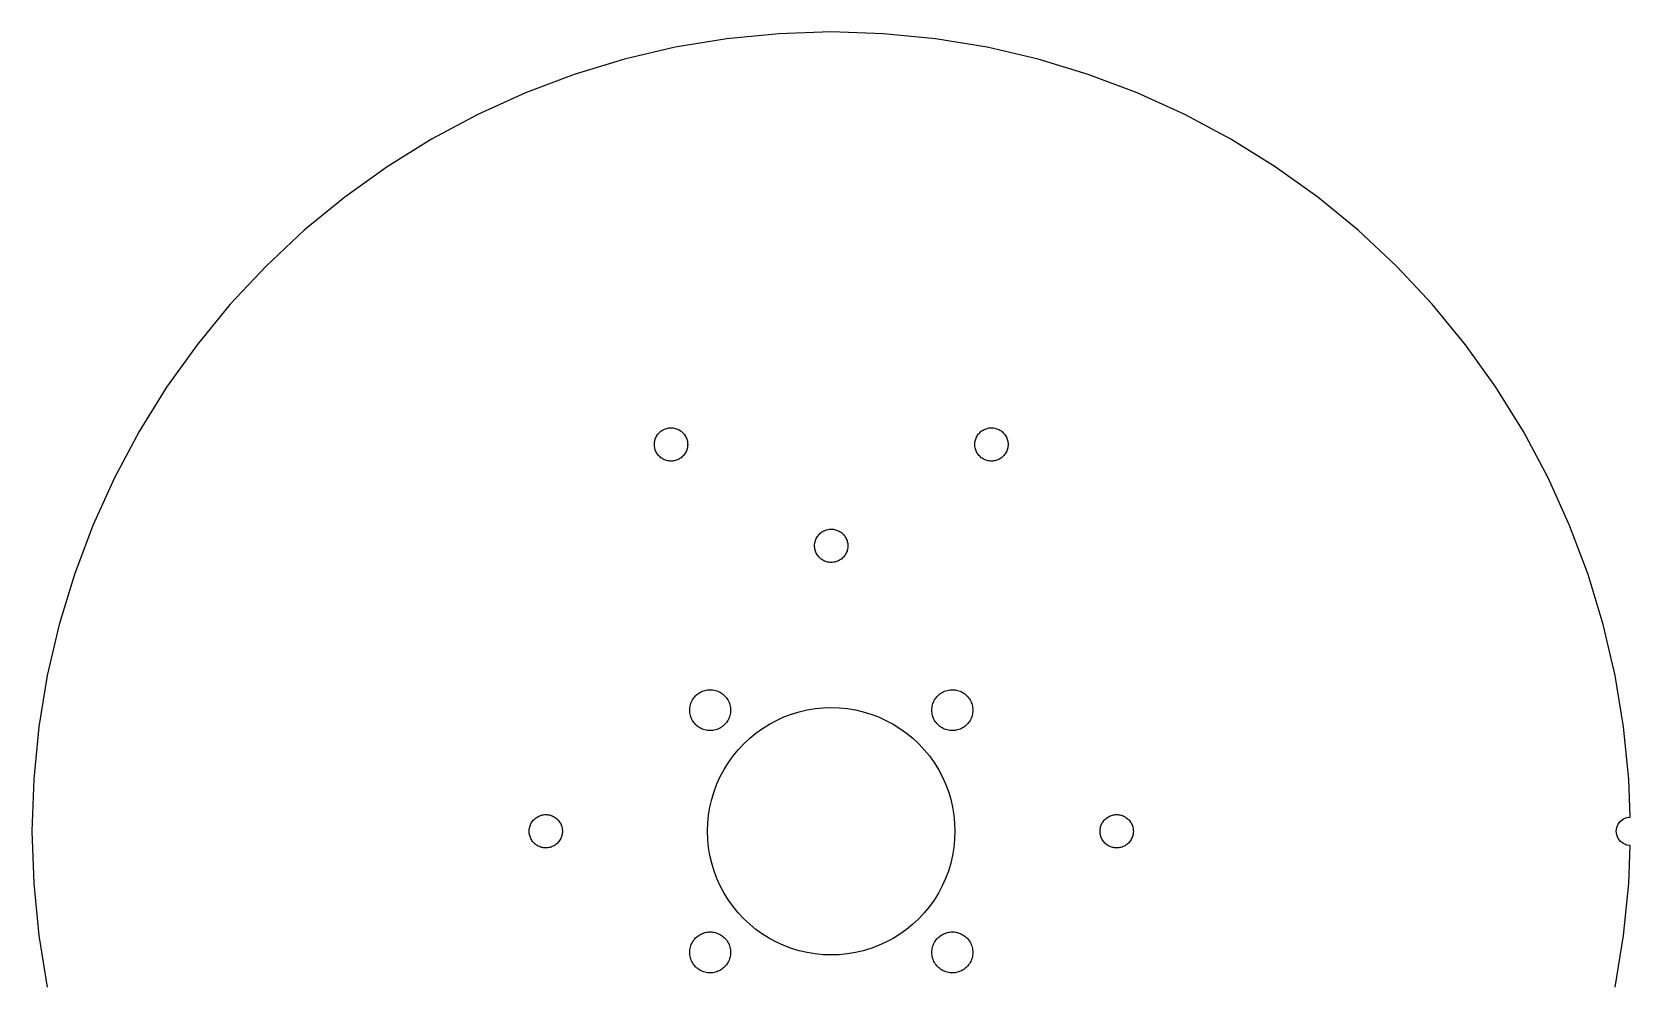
# Model space of a CAD drawing. Header units: metres. Extents: x -84 to 84, y -84 to 84.
# Drawn here: x -84 to 84, y -15.6 to 84 of the extents above; entities that cross this region are included whole.
import ezdxf

# ---------------------------------------------------------------- set-up
doc = ezdxf.new("R2010")
doc.units = ezdxf.units.M

msp = doc.modelspace()

# ---------------------------------------------------------------- linework, layer by layer
for p, q in [((0, 84), (-5.49385, 83.8201)), ((5.49385, 83.8201), (0, 84)), ((-16.3876, 82.386), (-21.7408, 81.1378)), ((-10.9642, 83.2814), (-16.3876, 82.386)), ((-5.49385, 83.8201), (-10.9642, 83.2814)), ((10.9642, 83.2814), (5.49385, 83.8201)), ((16.3876, 82.386), (10.9642, 83.2814)), ((21.7408, 81.1378), (16.3876, 82.386)), ((-21.7408, 81.1378), (-27.0009, 79.5421)), ((27.0009, 79.5421), (21.7408, 81.1378)), ((-27.0009, 79.5421), (-32.1454, 77.6059)), ((32.1454, 77.6059), (27.0009, 79.5421)), ((-32.1454, 77.6059), (-37.1522, 75.3373)), ((37.1522, 75.3373), (32.1454, 77.6059)), ((-37.1522, 75.3373), (-42, 72.7461)), ((42, 72.7461), (37.1522, 75.3373)), ((-42, 72.7461), (-46.6679, 69.8434)), ((46.6679, 69.8434), (42, 72.7461)), ((-46.6679, 69.8434), (-51.136, 66.6417)), ((51.136, 66.6417), (46.6679, 69.8434)), ((-51.136, 66.6417), (-55.385, 63.1545)), ((55.385, 63.1545), (51.136, 66.6417)), ((-55.385, 63.1545), (-59.397, 59.397)), ((59.397, 59.397), (55.385, 63.1545)), ((-59.397, 59.397), (-63.1545, 55.385)), ((63.1545, 55.385), (59.397, 59.397)), ((-63.1545, 55.385), (-66.6417, 51.136)), ((66.6417, 51.136), (63.1545, 55.385)), ((-66.6417, 51.136), (-69.8434, 46.6679)), ((69.8434, 46.6679), (66.6417, 51.136)), ((-69.8434, 46.6679), (-72.7461, 42)), ((72.7461, 42), (69.8434, 46.6679)), ((-72.7461, 42), (-75.3373, 37.1522)), ((-17.9919, 41.9664), (-17.9034, 42.0391)), ((-17.9034, 42.0391), (-17.8103, 42.1058)), ((-17.8103, 42.1058), (-17.7131, 42.1662)), ((-17.7131, 42.1662), (-17.6121, 42.2202)), ((-17.6121, 42.2202), (-17.5078, 42.2675)), ((-17.5078, 42.2675), (-17.4006, 42.3078)), ((-17.4006, 42.3078), (-17.291, 42.3411)), ((-17.291, 42.3411), (-17.1795, 42.3671)), ((-17.1795, 42.3671), (-17.0665, 42.3857)), ((-17.0665, 42.3857), (-16.9525, 42.3969)), ((-16.9525, 42.3969), (-16.8381, 42.4007)), ((-16.8381, 42.4007), (-16.7236, 42.3969)), ((-16.7236, 42.3969), (-16.6096, 42.3857)), ((-16.6096, 42.3857), (-16.4967, 42.3671)), ((-16.4967, 42.3671), (-16.3851, 42.3411)), ((-16.3851, 42.3411), (-16.2755, 42.3078)), ((-16.2755, 42.3078), (-16.1684, 42.2675)), ((-16.1684, 42.2675), (-16.0641, 42.2202)), ((-16.0641, 42.2202), (-15.9631, 42.1662)), ((-15.9631, 42.1662), (-15.8658, 42.1058)), ((-15.8658, 42.1058), (-15.7727, 42.0391)), ((-15.7727, 42.0391), (-15.6842, 41.9664)), ((15.6842, 41.9664), (15.7727, 42.0391)), ((15.7727, 42.0391), (15.8658, 42.1058)), ((15.8658, 42.1058), (15.9631, 42.1662)), ((15.9631, 42.1662), (16.0641, 42.2202)), ((16.0641, 42.2202), (16.1684, 42.2675)), ((16.1684, 42.2675), (16.2755, 42.3078)), ((16.2755, 42.3078), (16.3851, 42.3411)), ((16.3851, 42.3411), (16.4967, 42.3671)), ((16.4967, 42.3671), (16.6096, 42.3857)), ((16.6096, 42.3857), (16.7236, 42.3969)), ((16.7236, 42.3969), (16.8381, 42.4007)), ((16.8381, 42.4007), (16.9525, 42.3969)), ((16.9525, 42.3969), (17.0665, 42.3857)), ((17.0665, 42.3857), (17.1795, 42.3671)), ((17.1795, 42.3671), (17.291, 42.3411)), ((17.291, 42.3411), (17.4006, 42.3078)), ((17.4006, 42.3078), (17.5078, 42.2675)), ((17.5078, 42.2675), (17.6121, 42.2202)), ((17.6121, 42.2202), (17.7131, 42.1662)), ((17.7131, 42.1662), (17.8103, 42.1058)), ((17.8103, 42.1058), (17.9034, 42.0391)), ((17.9034, 42.0391), (17.9919, 41.9664)), ((75.3373, 37.1522), (72.7461, 42)), ((-18.5881, 40.6507), (-18.5843, 40.7652)), ((-18.5843, 40.5362), (-18.5881, 40.6507)), ((-18.5843, 40.7652), (-18.5731, 40.8791)), ((-18.5731, 40.4223), (-18.5843, 40.5362)), ((-18.5731, 40.8791), (-18.5544, 40.9921)), ((-18.5544, 40.3093), (-18.5731, 40.4223)), ((-18.5544, 40.9921), (-18.5284, 41.1036)), ((-18.5284, 40.1978), (-18.5544, 40.3093)), ((-18.5284, 41.1036), (-18.4952, 41.2132)), ((-18.4952, 41.2132), (-18.4548, 41.3204)), ((-18.4548, 41.3204), (-18.4076, 41.4247)), ((-18.4076, 41.4247), (-18.3536, 41.5257)), ((-18.3536, 41.5257), (-18.2931, 41.6229)), ((-18.2931, 41.6229), (-18.2264, 41.716)), ((-18.2264, 41.716), (-18.1538, 41.8046)), ((-18.1538, 41.8046), (-18.0755, 41.8881)), ((-18.0755, 41.8881), (-17.9919, 41.9664)), ((-15.6842, 41.9664), (-15.6006, 41.8881)), ((-15.6006, 41.8881), (-15.5223, 41.8046)), ((-15.5223, 41.8046), (-15.4497, 41.716)), ((-15.4497, 41.716), (-15.383, 41.6229)), ((-15.383, 41.6229), (-15.3225, 41.5257)), ((-15.3225, 41.5257), (-15.2685, 41.4247)), ((-15.2685, 41.4247), (-15.2213, 41.3204)), ((-15.2213, 41.3204), (-15.1809, 41.2132)), ((-15.1809, 41.2132), (-15.1477, 41.1036)), ((-15.1477, 41.1036), (-15.1217, 40.9921)), ((-15.1217, 40.3093), (-15.1477, 40.1978)), ((-15.1217, 40.9921), (-15.103, 40.8791)), ((-15.103, 40.4223), (-15.1217, 40.3093)), ((-15.103, 40.8791), (-15.0918, 40.7652)), ((-15.0918, 40.5362), (-15.103, 40.4223)), ((-15.0918, 40.7652), (-15.0881, 40.6507)), ((-15.0881, 40.6507), (-15.0918, 40.5362)), ((15.0881, 40.6507), (15.0918, 40.7652)), ((15.0918, 40.5362), (15.0881, 40.6507)), ((15.0918, 40.7652), (15.103, 40.8791)), ((15.103, 40.4223), (15.0918, 40.5362)), ((15.103, 40.8791), (15.1217, 40.9921)), ((15.1217, 40.3093), (15.103, 40.4223)), ((15.1217, 40.9921), (15.1477, 41.1036)), ((15.1477, 40.1978), (15.1217, 40.3093)), ((15.1477, 41.1036), (15.1809, 41.2132)), ((15.1809, 41.2132), (15.2213, 41.3204)), ((15.2213, 41.3204), (15.2685, 41.4247)), ((15.2685, 41.4247), (15.3225, 41.5257)), ((15.3225, 41.5257), (15.383, 41.6229)), ((15.383, 41.6229), (15.4497, 41.716)), ((15.4497, 41.716), (15.5223, 41.8046)), ((15.5223, 41.8046), (15.6006, 41.8881)), ((15.6006, 41.8881), (15.6842, 41.9664)), ((17.9919, 41.9664), (18.0755, 41.8881)), ((18.0755, 41.8881), (18.1538, 41.8046)), ((18.1538, 41.8046), (18.2264, 41.716)), ((18.2264, 41.716), (18.2931, 41.6229)), ((18.2931, 41.6229), (18.3536, 41.5257)), ((18.3536, 41.5257), (18.4076, 41.4247)), ((18.4076, 41.4247), (18.4548, 41.3204)), ((18.4548, 41.3204), (18.4952, 41.2132)), ((18.4952, 41.2132), (18.5284, 41.1036)), ((18.5284, 41.1036), (18.5544, 40.9921)), ((18.5544, 40.3093), (18.5284, 40.1978)), ((18.5544, 40.9921), (18.5731, 40.8791)), ((18.5731, 40.4223), (18.5544, 40.3093)), ((18.5731, 40.8791), (18.5843, 40.7652)), ((18.5843, 40.5362), (18.5731, 40.4223)), ((18.5843, 40.7652), (18.5881, 40.6507)), ((18.5881, 40.6507), (18.5843, 40.5362)), ((-18.4952, 40.0882), (-18.5284, 40.1978)), ((-18.4548, 39.981), (-18.4952, 40.0882)), ((-18.4076, 39.8767), (-18.4548, 39.981)), ((-18.3536, 39.7757), (-18.4076, 39.8767)), ((-18.2931, 39.6784), (-18.3536, 39.7757)), ((-18.2264, 39.5854), (-18.2931, 39.6784)), ((-18.1538, 39.4968), (-18.2264, 39.5854)), ((-18.0755, 39.4133), (-18.1538, 39.4968)), ((-17.9919, 39.335), (-18.0755, 39.4133)), ((-17.9034, 39.2623), (-17.9919, 39.335)), ((-17.8103, 39.1956), (-17.9034, 39.2623)), ((-17.7131, 39.1351), (-17.8103, 39.1956)), ((-17.6121, 39.0812), (-17.7131, 39.1351)), ((-17.5078, 39.0339), (-17.6121, 39.0812)), ((-17.4006, 38.9936), (-17.5078, 39.0339)), ((-17.291, 38.9603), (-17.4006, 38.9936)), ((-17.1795, 38.9343), (-17.291, 38.9603)), ((-17.0665, 38.9157), (-17.1795, 38.9343)), ((-16.9525, 38.9044), (-17.0665, 38.9157)), ((-16.8381, 38.9007), (-16.9525, 38.9044)), ((-16.7236, 38.9044), (-16.8381, 38.9007)), ((-16.6096, 38.9157), (-16.7236, 38.9044)), ((-16.4967, 38.9343), (-16.6096, 38.9157)), ((-16.3851, 38.9603), (-16.4967, 38.9343)), ((-16.2755, 38.9936), (-16.3851, 38.9603)), ((-16.1684, 39.0339), (-16.2755, 38.9936)), ((-16.0641, 39.0812), (-16.1684, 39.0339)), ((-15.9631, 39.1351), (-16.0641, 39.0812)), ((-15.8658, 39.1956), (-15.9631, 39.1351)), ((-15.7727, 39.2623), (-15.8658, 39.1956)), ((-15.6842, 39.335), (-15.7727, 39.2623)), ((-15.6006, 39.4133), (-15.6842, 39.335)), ((-15.5223, 39.4968), (-15.6006, 39.4133)), ((-15.4497, 39.5854), (-15.5223, 39.4968)), ((-15.383, 39.6784), (-15.4497, 39.5854)), ((-15.3225, 39.7757), (-15.383, 39.6784)), ((-15.2685, 39.8767), (-15.3225, 39.7757)), ((-15.2213, 39.981), (-15.2685, 39.8767)), ((-15.1809, 40.0882), (-15.2213, 39.981)), ((-15.1477, 40.1978), (-15.1809, 40.0882)), ((15.1809, 40.0882), (15.1477, 40.1978)), ((15.2213, 39.981), (15.1809, 40.0882)), ((15.2685, 39.8767), (15.2213, 39.981)), ((15.3225, 39.7757), (15.2685, 39.8767)), ((15.383, 39.6784), (15.3225, 39.7757)), ((15.4497, 39.5854), (15.383, 39.6784)), ((15.5223, 39.4968), (15.4497, 39.5854)), ((15.6006, 39.4133), (15.5223, 39.4968)), ((15.6842, 39.335), (15.6006, 39.4133)), ((15.7727, 39.2623), (15.6842, 39.335)), ((15.8658, 39.1956), (15.7727, 39.2623)), ((15.9631, 39.1351), (15.8658, 39.1956)), ((16.0641, 39.0812), (15.9631, 39.1351)), ((16.1684, 39.0339), (16.0641, 39.0812)), ((16.2755, 38.9936), (16.1684, 39.0339)), ((16.3851, 38.9603), (16.2755, 38.9936)), ((16.4967, 38.9343), (16.3851, 38.9603)), ((16.6096, 38.9157), (16.4967, 38.9343)), ((16.7236, 38.9044), (16.6096, 38.9157)), ((16.8381, 38.9007), (16.7236, 38.9044)), ((16.9525, 38.9044), (16.8381, 38.9007)), ((17.0665, 38.9157), (16.9525, 38.9044)), ((17.1795, 38.9343), (17.0665, 38.9157)), ((17.291, 38.9603), (17.1795, 38.9343)), ((17.4006, 38.9936), (17.291, 38.9603)), ((17.5078, 39.0339), (17.4006, 38.9936)), ((17.6121, 39.0812), (17.5078, 39.0339)), ((17.7131, 39.1351), (17.6121, 39.0812)), ((17.8103, 39.1956), (17.7131, 39.1351)), ((17.9034, 39.2623), (17.8103, 39.1956)), ((17.9919, 39.335), (17.9034, 39.2623)), ((18.0755, 39.4133), (17.9919, 39.335)), ((18.1538, 39.4968), (18.0755, 39.4133)), ((18.2264, 39.5854), (18.1538, 39.4968)), ((18.2931, 39.6784), (18.2264, 39.5854)), ((18.3536, 39.7757), (18.2931, 39.6784)), ((18.4076, 39.8767), (18.3536, 39.7757)), ((18.4548, 39.981), (18.4076, 39.8767)), ((18.4952, 40.0882), (18.4548, 39.981)), ((18.5284, 40.1978), (18.4952, 40.0882)), ((-75.3373, 37.1522), (-77.6059, 32.1454)), ((77.6059, 32.1454), (75.3373, 37.1522)), ((-77.6059, 32.1454), (-79.5421, 27.0009)), ((79.5421, 27.0009), (77.6059, 32.1454)), ((-1.73502, 30.2284), (-1.71637, 30.3414)), ((-1.71637, 30.3414), (-1.69037, 30.4529)), ((-1.69037, 30.4529), (-1.65712, 30.5625)), ((-1.65712, 30.5625), (-1.61678, 30.6697)), ((-1.61678, 30.6697), (-1.56952, 30.774)), ((-1.56952, 30.774), (-1.51553, 30.875)), ((-1.51553, 30.875), (-1.45506, 30.9722)), ((-1.45506, 30.9722), (-1.38837, 31.0653)), ((-1.38837, 31.0653), (-1.31572, 31.1539)), ((-1.31572, 31.1539), (-1.23743, 31.2374)), ((-1.23743, 31.2374), (-1.15385, 31.3157)), ((-1.15385, 31.3157), (-1.06532, 31.3884)), ((-1.06532, 31.3884), (-0.972244, 31.4551)), ((-0.972244, 31.4551), (-0.875, 31.5155)), ((-0.875, 31.5155), (-0.774002, 31.5695)), ((-0.774002, 31.5695), (-0.669693, 31.6168)), ((-0.669693, 31.6168), (-0.562515, 31.6571)), ((-0.562515, 31.6571), (-0.452927, 31.6904)), ((-0.452927, 31.6904), (-0.3414, 31.7164)), ((-0.3414, 31.7164), (-0.228409, 31.735)), ((-0.228409, 31.735), (-0.114441, 31.7462)), ((-0.114441, 31.7462), (0, 31.75)), ((0, 31.75), (0.114441, 31.7462)), ((0.114441, 31.7462), (0.228409, 31.735)), ((0.228409, 31.735), (0.3414, 31.7164)), ((0.3414, 31.7164), (0.452927, 31.6904)), ((0.452927, 31.6904), (0.562515, 31.6571)), ((0.562515, 31.6571), (0.669693, 31.6168)), ((0.669693, 31.6168), (0.774002, 31.5695)), ((0.774002, 31.5695), (0.875, 31.5155)), ((0.875, 31.5155), (0.972244, 31.4551)), ((0.972244, 31.4551), (1.06532, 31.3884)), ((1.06532, 31.3884), (1.15385, 31.3157)), ((1.15385, 31.3157), (1.23743, 31.2374)), ((1.23743, 31.2374), (1.31572, 31.1539)), ((1.31572, 31.1539), (1.38837, 31.0653)), ((1.38837, 31.0653), (1.45506, 30.9722)), ((1.45506, 30.9722), (1.51553, 30.875)), ((1.51553, 30.875), (1.56952, 30.774)), ((1.56952, 30.774), (1.61678, 30.6697)), ((1.61678, 30.6697), (1.65712, 30.5625)), ((1.65712, 30.5625), (1.69037, 30.4529)), ((1.69037, 30.4529), (1.71637, 30.3414)), ((1.71637, 30.3414), (1.73502, 30.2284)), ((-1.75, 30), (-1.74625, 30.1144)), ((-1.74625, 29.8855), (-1.75, 30)), ((-1.74625, 30.1144), (-1.73502, 30.2284)), ((-1.73502, 29.7716), (-1.74625, 29.8855)), ((-1.71637, 29.6586), (-1.73502, 29.7716)), ((-1.69037, 29.5471), (-1.71637, 29.6586)), ((-1.65712, 29.4375), (-1.69037, 29.5471)), ((-1.61678, 29.3303), (-1.65712, 29.4375)), ((-1.56952, 29.226), (-1.61678, 29.3303)), ((-1.51553, 29.125), (-1.56952, 29.226)), ((-1.45506, 29.0277), (-1.51553, 29.125)), ((-1.38837, 28.9347), (-1.45506, 29.0277)), ((-1.31572, 28.8461), (-1.38837, 28.9347)), ((-1.23743, 28.7626), (-1.31572, 28.8461)), ((-1.15385, 28.6843), (-1.23743, 28.7626)), ((-1.06532, 28.6116), (-1.15385, 28.6843)), ((-0.972244, 28.5449), (-1.06532, 28.6116)), ((1.06532, 28.6116), (0.972244, 28.5449)), ((1.15385, 28.6843), (1.06532, 28.6116)), ((1.23743, 28.7626), (1.15385, 28.6843)), ((1.31572, 28.8461), (1.23743, 28.7626)), ((1.38837, 28.9347), (1.31572, 28.8461)), ((1.45506, 29.0277), (1.38837, 28.9347)), ((1.51553, 29.125), (1.45506, 29.0277)), ((1.56952, 29.226), (1.51553, 29.125)), ((1.61678, 29.3303), (1.56952, 29.226)), ((1.65712, 29.4375), (1.61678, 29.3303)), ((1.69037, 29.5471), (1.65712, 29.4375)), ((1.71637, 29.6586), (1.69037, 29.5471)), ((1.73502, 29.7716), (1.71637, 29.6586)), ((1.73502, 30.2284), (1.74625, 30.1144)), ((1.74625, 29.8855), (1.73502, 29.7716)), ((1.74625, 30.1144), (1.75, 30)), ((1.75, 30), (1.74625, 29.8855)), ((-79.5421, 27.0009), (-81.1378, 21.7408)), ((-0.875, 28.4845), (-0.972244, 28.5449)), ((-0.774002, 28.4305), (-0.875, 28.4845)), ((-0.669693, 28.3832), (-0.774002, 28.4305)), ((-0.562515, 28.3429), (-0.669693, 28.3832)), ((-0.452927, 28.3096), (-0.562515, 28.3429)), ((-0.3414, 28.2836), (-0.452927, 28.3096)), ((-0.228409, 28.265), (-0.3414, 28.2836)), ((-0.114441, 28.2537), (-0.228409, 28.265)), ((0, 28.25), (-0.114441, 28.2537)), ((0.114441, 28.2537), (0, 28.25)), ((0.228409, 28.265), (0.114441, 28.2537)), ((0.3414, 28.2836), (0.228409, 28.265)), ((0.452927, 28.3096), (0.3414, 28.2836)), ((0.562515, 28.3429), (0.452927, 28.3096)), ((0.669693, 28.3832), (0.562515, 28.3429)), ((0.774002, 28.4305), (0.669693, 28.3832)), ((0.875, 28.4845), (0.774002, 28.4305)), ((0.972244, 28.5449), (0.875, 28.4845)), ((81.1378, 21.7408), (79.5421, 27.0009)), ((-81.1378, 21.7408), (-82.386, 16.3876)), ((82.386, 16.3876), (81.1378, 21.7408)), ((-82.386, 16.3876), (-83.2814, 10.9642)), ((83.2814, 10.9642), (82.386, 16.3876)), ((-14.7638, 13.419), (-14.7142, 13.5507)), ((-14.7142, 13.5507), (-14.6562, 13.6788)), ((-14.6562, 13.6788), (-14.5899, 13.8029)), ((-14.5899, 13.8029), (-14.5156, 13.9224)), ((-14.5156, 13.9224), (-14.4336, 14.0368)), ((-14.4336, 14.0368), (-14.3444, 14.1455)), ((-14.3444, 14.1455), (-14.2482, 14.2482)), ((-14.2482, 14.2482), (-14.1455, 14.3444)), ((-14.1455, 14.3444), (-14.0368, 14.4336)), ((-14.0368, 14.4336), (-13.9224, 14.5156)), ((-13.9224, 14.5156), (-13.8029, 14.5899)), ((-13.8029, 14.5899), (-13.6788, 14.6562)), ((-13.6788, 14.6562), (-13.5507, 14.7142)), ((-13.5507, 14.7142), (-13.419, 14.7638)), ((-13.419, 14.7638), (-13.2844, 14.8047)), ((-13.2844, 14.8047), (-13.1474, 14.8366)), ((-13.1474, 14.8366), (-13.0085, 14.8595)), ((-13.0085, 14.8595), (-12.8685, 14.8733)), ((-12.8685, 14.8733), (-12.7279, 14.8779)), ((-12.7279, 14.8779), (-12.5873, 14.8733)), ((-12.5873, 14.8733), (-12.4473, 14.8595)), ((-12.4473, 14.8595), (-12.3085, 14.8366)), ((-12.3085, 14.8366), (-12.1714, 14.8047)), ((-12.1714, 14.8047), (-12.0368, 14.7638)), ((-12.0368, 14.7638), (-11.9052, 14.7142)), ((-11.9052, 14.7142), (-11.777, 14.6562)), ((-11.777, 14.6562), (-11.6529, 14.5899)), ((-11.6529, 14.5899), (-11.5334, 14.5156)), ((-11.5334, 14.5156), (-11.4191, 14.4336)), ((-11.4191, 14.4336), (-11.3103, 14.3444)), ((-11.3103, 14.3444), (-11.2076, 14.2482)), ((-11.2076, 14.2482), (-11.1115, 14.1455)), ((-11.1115, 14.1455), (-11.0222, 14.0368)), ((-11.0222, 14.0368), (-10.9403, 13.9224)), ((-10.9403, 13.9224), (-10.866, 13.8029)), ((-10.866, 13.8029), (-10.7996, 13.6788)), ((-10.7996, 13.6788), (-10.7416, 13.5507)), ((-10.7416, 13.5507), (-10.692, 13.419)), ((10.692, 13.419), (10.7416, 13.5507)), ((10.7416, 13.5507), (10.7996, 13.6788)), ((10.7996, 13.6788), (10.866, 13.8029)), ((10.866, 13.8029), (10.9403, 13.9224)), ((10.9403, 13.9224), (11.0222, 14.0368)), ((11.0222, 14.0368), (11.1115, 14.1455)), ((11.1115, 14.1455), (11.2076, 14.2482)), ((11.2076, 14.2482), (11.3103, 14.3444)), ((11.3103, 14.3444), (11.4191, 14.4336)), ((11.4191, 14.4336), (11.5334, 14.5156)), ((11.5334, 14.5156), (11.6529, 14.5899)), ((11.6529, 14.5899), (11.777, 14.6562)), ((11.777, 14.6562), (11.9052, 14.7142)), ((11.9052, 14.7142), (12.0368, 14.7638)), ((12.0368, 14.7638), (12.1714, 14.8047)), ((12.1714, 14.8047), (12.3085, 14.8366)), ((12.3085, 14.8366), (12.4473, 14.8595)), ((12.4473, 14.8595), (12.5873, 14.8733)), ((12.5873, 14.8733), (12.7279, 14.8779)), ((12.7279, 14.8779), (12.8685, 14.8733)), ((12.8685, 14.8733), (13.0085, 14.8595)), ((13.0085, 14.8595), (13.1474, 14.8366)), ((13.1474, 14.8366), (13.2844, 14.8047)), ((13.2844, 14.8047), (13.419, 14.7638)), ((13.419, 14.7638), (13.5507, 14.7142)), ((13.5507, 14.7142), (13.6788, 14.6562)), ((13.6788, 14.6562), (13.8029, 14.5899)), ((13.8029, 14.5899), (13.9224, 14.5156)), ((13.9224, 14.5156), (14.0368, 14.4336)), ((14.0368, 14.4336), (14.1455, 14.3444)), ((14.1455, 14.3444), (14.2482, 14.2482)), ((14.2482, 14.2482), (14.3444, 14.1455)), ((14.3444, 14.1455), (14.4336, 14.0368)), ((14.4336, 14.0368), (14.5156, 13.9224)), ((14.5156, 13.9224), (14.5899, 13.8029)), ((14.5899, 13.8029), (14.6562, 13.6788)), ((14.6562, 13.6788), (14.7142, 13.5507)), ((14.7142, 13.5507), (14.7638, 13.419)), ((-14.8779, 12.7279), (-14.8733, 12.8685)), ((-14.8733, 12.5873), (-14.8779, 12.7279)), ((-14.8733, 12.8685), (-14.8595, 13.0085)), ((-14.8595, 12.4473), (-14.8733, 12.5873)), ((-14.8595, 13.0085), (-14.8366, 13.1474)), ((-14.8366, 12.3085), (-14.8595, 12.4473)), ((-14.8366, 13.1474), (-14.8047, 13.2844)), ((-14.8047, 12.1714), (-14.8366, 12.3085)), ((-14.8047, 13.2844), (-14.7638, 13.419)), ((-14.7638, 12.0368), (-14.8047, 12.1714)), ((-14.7142, 11.9052), (-14.7638, 12.0368)), ((-14.6562, 11.777), (-14.7142, 11.9052)), ((-14.5899, 11.6529), (-14.6562, 11.777)), ((-10.7996, 11.777), (-10.866, 11.6529)), ((-10.7416, 11.9052), (-10.7996, 11.777)), ((-10.692, 12.0368), (-10.7416, 11.9052)), ((-10.692, 13.419), (-10.6512, 13.2844)), ((-10.6512, 12.1714), (-10.692, 12.0368)), ((-10.6512, 13.2844), (-10.6192, 13.1474)), ((-10.6192, 12.3085), (-10.6512, 12.1714)), ((-10.6192, 13.1474), (-10.5963, 13.0085)), ((-10.5963, 12.4473), (-10.6192, 12.3085)), ((-10.5963, 13.0085), (-10.5825, 12.8685)), ((-10.5825, 12.5873), (-10.5963, 12.4473)), ((-10.5825, 12.8685), (-10.5779, 12.7279)), ((-10.5779, 12.7279), (-10.5825, 12.5873)), ((-5.74974, 11.6593), (-4.97488, 12.0104)), ((-4.97488, 12.0104), (-4.17871, 12.3101)), ((-4.17871, 12.3101), (-3.36464, 12.557)), ((-3.36464, 12.557), (-2.53616, 12.7502)), ((-2.53616, 12.7502), (-1.69684, 12.8888)), ((-1.69684, 12.8888), (-0.850235, 12.9722)), ((-0.850235, 12.9722), (0, 13)), ((0, 13), (0.850235, 12.9722)), ((0.850235, 12.9722), (1.69684, 12.8888)), ((1.69684, 12.8888), (2.53616, 12.7502)), ((2.53616, 12.7502), (3.36464, 12.557)), ((3.36464, 12.557), (4.17871, 12.3101)), ((4.17871, 12.3101), (4.97488, 12.0104)), ((4.97488, 12.0104), (5.74974, 11.6593)), ((10.5779, 12.7279), (10.5825, 12.8685)), ((10.5825, 12.5873), (10.5779, 12.7279)), ((10.5825, 12.8685), (10.5963, 13.0085)), ((10.5963, 12.4473), (10.5825, 12.5873)), ((10.5963, 13.0085), (10.6192, 13.1474)), ((10.6192, 12.3085), (10.5963, 12.4473)), ((10.6192, 13.1474), (10.6512, 13.2844)), ((10.6512, 12.1714), (10.6192, 12.3085)), ((10.6512, 13.2844), (10.692, 13.419)), ((10.692, 12.0368), (10.6512, 12.1714)), ((10.7416, 11.9052), (10.692, 12.0368)), ((10.7996, 11.777), (10.7416, 11.9052)), ((10.866, 11.6529), (10.7996, 11.777)), ((14.6562, 11.777), (14.5899, 11.6529)), ((14.7142, 11.9052), (14.6562, 11.777)), ((14.7638, 12.0368), (14.7142, 11.9052)), ((14.7638, 13.419), (14.8047, 13.2844)), ((14.8047, 12.1714), (14.7638, 12.0368)), ((14.8047, 13.2844), (14.8366, 13.1474)), ((14.8366, 12.3085), (14.8047, 12.1714)), ((14.8366, 13.1474), (14.8595, 13.0085)), ((14.8595, 12.4473), (14.8366, 12.3085)), ((14.8595, 13.0085), (14.8733, 12.8685)), ((14.8733, 12.5873), (14.8595, 12.4473)), ((14.8733, 12.8685), (14.8779, 12.7279)), ((14.8779, 12.7279), (14.8733, 12.5873)), ((-83.2814, 10.9642), (-83.8201, 5.49385)), ((-14.5156, 11.5334), (-14.5899, 11.6529)), ((-14.4336, 11.4191), (-14.5156, 11.5334)), ((-14.3444, 11.3103), (-14.4336, 11.4191)), ((-14.2482, 11.2076), (-14.3444, 11.3103)), ((-14.1455, 11.1115), (-14.2482, 11.2076)), ((-14.0368, 11.0222), (-14.1455, 11.1115)), ((-13.9224, 10.9403), (-14.0368, 11.0222)), ((-13.8029, 10.866), (-13.9224, 10.9403)), ((-13.6788, 10.7996), (-13.8029, 10.866)), ((-13.5507, 10.7416), (-13.6788, 10.7996)), ((-13.419, 10.692), (-13.5507, 10.7416)), ((-13.2844, 10.6512), (-13.419, 10.692)), ((-13.1474, 10.6192), (-13.2844, 10.6512)), ((-13.0085, 10.5963), (-13.1474, 10.6192)), ((-12.8685, 10.5825), (-13.0085, 10.5963)), ((-12.7279, 10.5779), (-12.8685, 10.5825)), ((-12.5873, 10.5825), (-12.7279, 10.5779)), ((-12.4473, 10.5963), (-12.5873, 10.5825)), ((-12.3085, 10.6192), (-12.4473, 10.5963)), ((-12.1714, 10.6512), (-12.3085, 10.6192)), ((-12.0368, 10.692), (-12.1714, 10.6512)), ((-11.9052, 10.7416), (-12.0368, 10.692)), ((-11.777, 10.7996), (-11.9052, 10.7416)), ((-11.6529, 10.866), (-11.777, 10.7996)), ((-11.5334, 10.9403), (-11.6529, 10.866)), ((-11.4191, 11.0222), (-11.5334, 10.9403)), ((-11.3103, 11.1115), (-11.4191, 11.0222)), ((-11.2076, 11.2076), (-11.3103, 11.1115)), ((-11.1115, 11.3103), (-11.2076, 11.2076)), ((-11.0222, 11.4191), (-11.1115, 11.3103)), ((-10.9403, 11.5334), (-11.0222, 11.4191)), ((-10.866, 11.6529), (-10.9403, 11.5334)), ((-8.57149, 9.77391), (-7.91389, 10.3136)), ((-7.91389, 10.3136), (-7.22241, 10.8091)), ((-7.22241, 10.8091), (-6.5, 11.2583)), ((-6.5, 11.2583), (-5.74974, 11.6593)), ((5.74974, 11.6593), (6.5, 11.2583)), ((6.5, 11.2583), (7.22241, 10.8091)), ((7.22241, 10.8091), (7.91389, 10.3136)), ((7.91389, 10.3136), (8.57149, 9.77391)), ((10.9403, 11.5334), (10.866, 11.6529)), ((11.0222, 11.4191), (10.9403, 11.5334)), ((11.1115, 11.3103), (11.0222, 11.4191)), ((11.2076, 11.2076), (11.1115, 11.3103)), ((11.3103, 11.1115), (11.2076, 11.2076)), ((11.4191, 11.0222), (11.3103, 11.1115)), ((11.5334, 10.9403), (11.4191, 11.0222)), ((11.6529, 10.866), (11.5334, 10.9403)), ((11.777, 10.7996), (11.6529, 10.866)), ((11.9052, 10.7416), (11.777, 10.7996)), ((12.0368, 10.692), (11.9052, 10.7416)), ((12.1714, 10.6512), (12.0368, 10.692)), ((12.3085, 10.6192), (12.1714, 10.6512)), ((12.4473, 10.5963), (12.3085, 10.6192)), ((12.5873, 10.5825), (12.4473, 10.5963)), ((12.7279, 10.5779), (12.5873, 10.5825)), ((12.8685, 10.5825), (12.7279, 10.5779)), ((13.0085, 10.5963), (12.8685, 10.5825)), ((13.1474, 10.6192), (13.0085, 10.5963)), ((13.2844, 10.6512), (13.1474, 10.6192)), ((13.419, 10.692), (13.2844, 10.6512)), ((13.5507, 10.7416), (13.419, 10.692)), ((13.6788, 10.7996), (13.5507, 10.7416)), ((13.8029, 10.866), (13.6788, 10.7996)), ((13.9224, 10.9403), (13.8029, 10.866)), ((14.0368, 11.0222), (13.9224, 10.9403)), ((14.1455, 11.1115), (14.0368, 11.0222)), ((14.2482, 11.2076), (14.1455, 11.1115)), ((14.3444, 11.3103), (14.2482, 11.2076)), ((14.4336, 11.4191), (14.3444, 11.3103)), ((14.5156, 11.5334), (14.4336, 11.4191)), ((14.5899, 11.6529), (14.5156, 11.5334)), ((83.8201, 5.49385), (83.2814, 10.9642)), ((-10.3136, 7.91389), (-9.77391, 8.57149)), ((-9.77391, 8.57149), (-9.19238, 9.19238)), ((-9.19238, 9.19238), (-8.57149, 9.77391)), ((8.57149, 9.77391), (9.19238, 9.19238)), ((9.19238, 9.19238), (9.77391, 8.57149)), ((9.77391, 8.57149), (10.3136, 7.91389)), ((-11.2583, 6.5), (-10.8091, 7.22241)), ((-10.8091, 7.22241), (-10.3136, 7.91389)), ((10.3136, 7.91389), (10.8091, 7.22241)), ((10.8091, 7.22241), (11.2583, 6.5)), ((-83.8201, 5.49385), (-84, 0)), ((-12.0104, 4.97488), (-11.6593, 5.74974)), ((-11.6593, 5.74974), (-11.2583, 6.5)), ((11.2583, 6.5), (11.6593, 5.74974)), ((11.6593, 5.74974), (12.0104, 4.97488)), ((83.9511, 1.49356), (83.8201, 5.49385)), ((-12.7502, 2.53616), (-12.557, 3.36464)), ((-12.557, 3.36464), (-12.3101, 4.17871)), ((-12.3101, 4.17871), (-12.0104, 4.97488)), ((12.0104, 4.97488), (12.3101, 4.17871)), ((12.3101, 4.17871), (12.557, 3.36464)), ((12.557, 3.36464), (12.7502, 2.53616)), ((-30.5625, 1.65712), (-30.4529, 1.69037)), ((-30.4529, 1.69037), (-30.3414, 1.71637)), ((-30.3414, 1.71637), (-30.2284, 1.73502)), ((-30.2284, 1.73502), (-30.1144, 1.74625)), ((-30.1144, 1.74625), (-30, 1.75)), ((-30, 1.75), (-29.8855, 1.74625)), ((-29.8855, 1.74625), (-29.7716, 1.73502)), ((-29.7716, 1.73502), (-29.6586, 1.71637)), ((-29.6586, 1.71637), (-29.5471, 1.69037)), ((-29.5471, 1.69037), (-29.4375, 1.65712)), ((-12.9722, 0.850235), (-12.8888, 1.69684)), ((-12.8888, 1.69684), (-12.7502, 2.53616)), ((12.7502, 2.53616), (12.8888, 1.69684)), ((12.8888, 1.69684), (12.9722, 0.850235)), ((29.4375, 1.65712), (29.5471, 1.69037)), ((29.5471, 1.69037), (29.6586, 1.71637)), ((29.6586, 1.71637), (29.7716, 1.73502)), ((29.7716, 1.73502), (29.8855, 1.74625)), ((29.8855, 1.74625), (30, 1.75)), ((30, 1.75), (30.1144, 1.74625)), ((30.1144, 1.74625), (30.2284, 1.73502)), ((30.2284, 1.73502), (30.3414, 1.71637)), ((30.3414, 1.71637), (30.4529, 1.69037)), ((30.4529, 1.69037), (30.5625, 1.65712)), ((-84, 0), (-83.8201, -5.49385)), ((-31.75, 0), (-31.7462, 0.114441)), ((-31.7462, -0.114441), (-31.75, 0)), ((-31.7462, 0.114441), (-31.735, 0.228409)), ((-31.735, 0.228409), (-31.7164, 0.3414)), ((-31.7164, 0.3414), (-31.6904, 0.452927)), ((-31.6904, 0.452927), (-31.6571, 0.562515)), ((-31.6571, 0.562515), (-31.6168, 0.669693)), ((-31.6168, 0.669693), (-31.5695, 0.774002)), ((-31.5695, 0.774002), (-31.5155, 0.875)), ((-31.5155, 0.875), (-31.4551, 0.972244)), ((-31.4551, 0.972244), (-31.3884, 1.06532)), ((-31.3884, 1.06532), (-31.3157, 1.15385)), ((-31.3157, 1.15385), (-31.2374, 1.23743)), ((-31.2374, 1.23743), (-31.1539, 1.31572)), ((-31.1539, 1.31572), (-31.0653, 1.38837)), ((-31.0653, 1.38837), (-30.9722, 1.45506)), ((-30.9722, 1.45506), (-30.875, 1.51553)), ((-30.875, 1.51553), (-30.774, 1.56952)), ((-30.774, 1.56952), (-30.6697, 1.61678)), ((-30.6697, 1.61678), (-30.5625, 1.65712)), ((-29.4375, 1.65712), (-29.3303, 1.61678)), ((-29.3303, 1.61678), (-29.226, 1.56952)), ((-29.226, 1.56952), (-29.125, 1.51553)), ((-29.125, 1.51553), (-29.0277, 1.45506)), ((-29.0277, 1.45506), (-28.9347, 1.38837)), ((-28.9347, 1.38837), (-28.8461, 1.31572)), ((-28.8461, 1.31572), (-28.7626, 1.23743)), ((-28.7626, 1.23743), (-28.6843, 1.15385)), ((-28.6843, 1.15385), (-28.6116, 1.06532)), ((-28.6116, 1.06532), (-28.5449, 0.972244)), ((-28.5449, 0.972244), (-28.4845, 0.875)), ((-28.4845, 0.875), (-28.4305, 0.774002)), ((-28.4305, 0.774002), (-28.3832, 0.669693)), ((-28.3832, 0.669693), (-28.3429, 0.562515)), ((-28.3429, 0.562515), (-28.3096, 0.452927)), ((-28.3096, 0.452927), (-28.2836, 0.3414)), ((-28.2836, 0.3414), (-28.265, 0.228409)), ((-28.265, 0.228409), (-28.2537, 0.114441)), ((-28.2537, 0.114441), (-28.25, 0)), ((-28.25, 0), (-28.2537, -0.114441)), ((-13, 0), (-12.9722, 0.850235)), ((-12.9722, -0.850235), (-13, 0)), ((12.9722, 0.850235), (13, 0)), ((13, 0), (12.9722, -0.850235)), ((28.25, 0), (28.2537, 0.114441)), ((28.2537, -0.114441), (28.25, 0)), ((28.2537, 0.114441), (28.265, 0.228409)), ((28.265, 0.228409), (28.2836, 0.3414)), ((28.2836, 0.3414), (28.3096, 0.452927)), ((28.3096, 0.452927), (28.3429, 0.562515)), ((28.3429, 0.562515), (28.3832, 0.669693)), ((28.3832, 0.669693), (28.4305, 0.774002)), ((28.4305, 0.774002), (28.4845, 0.875)), ((28.4845, 0.875), (28.5449, 0.972244)), ((28.5449, 0.972244), (28.6116, 1.06532)), ((28.6116, 1.06532), (28.6843, 1.15385)), ((28.6843, 1.15385), (28.7626, 1.23743)), ((28.7626, 1.23743), (28.8461, 1.31572)), ((28.8461, 1.31572), (28.9347, 1.38837)), ((28.9347, 1.38837), (29.0277, 1.45506)), ((29.0277, 1.45506), (29.125, 1.51553)), ((29.125, 1.51553), (29.226, 1.56952)), ((29.226, 1.56952), (29.3303, 1.61678)), ((29.3303, 1.61678), (29.4375, 1.65712)), ((30.5625, 1.65712), (30.6697, 1.61678)), ((30.6697, 1.61678), (30.774, 1.56952)), ((30.774, 1.56952), (30.875, 1.51553)), ((30.875, 1.51553), (30.9722, 1.45506)), ((30.9722, 1.45506), (31.0653, 1.38837)), ((31.0653, 1.38837), (31.1539, 1.31572)), ((31.1539, 1.31572), (31.2374, 1.23743)), ((31.2374, 1.23743), (31.3157, 1.15385)), ((31.3157, 1.15385), (31.3884, 1.06532)), ((31.3884, 1.06532), (31.4551, 0.972244)), ((31.4551, 0.972244), (31.5155, 0.875)), ((31.5155, 0.875), (31.5695, 0.774002)), ((31.5695, 0.774002), (31.6168, 0.669693)), ((31.6168, 0.669693), (31.6571, 0.562515)), ((31.6571, 0.562515), (31.6904, 0.452927)), ((31.6904, 0.452927), (31.7164, 0.3414)), ((31.7164, 0.3414), (31.735, 0.228409)), ((31.735, 0.228409), (31.7462, 0.114441)), ((31.7462, 0.114441), (31.75, 0)), ((31.75, 0), (31.7462, -0.114441)), ((82.5, 0), (82.5511, 0.388214)), ((82.5511, -0.388214), (82.5, 0)), ((82.5511, 0.388214), (82.701, 0.75)), ((82.701, 0.75), (82.9393, 1.06065)), ((82.9393, 1.06065), (83.25, 1.29903)), ((83.25, 1.29903), (83.6118, 1.44888)), ((83.6118, 1.44888), (83.9511, 1.49356)), ((-31.735, -0.228409), (-31.7462, -0.114441)), ((-31.7164, -0.3414), (-31.735, -0.228409)), ((-31.6904, -0.452927), (-31.7164, -0.3414)), ((-31.6571, -0.562515), (-31.6904, -0.452927)), ((-31.6168, -0.669693), (-31.6571, -0.562515)), ((-31.5695, -0.774002), (-31.6168, -0.669693)), ((-31.5155, -0.875), (-31.5695, -0.774002)), ((-31.4551, -0.972244), (-31.5155, -0.875)), ((-31.3884, -1.06532), (-31.4551, -0.972244)), ((-31.3157, -1.15385), (-31.3884, -1.06532)), ((-31.2374, -1.23743), (-31.3157, -1.15385)), ((-31.1539, -1.31572), (-31.2374, -1.23743)), ((-31.0653, -1.38837), (-31.1539, -1.31572)), ((-30.9722, -1.45506), (-31.0653, -1.38837)), ((-30.875, -1.51553), (-30.9722, -1.45506)), ((-30.774, -1.56952), (-30.875, -1.51553)), ((-30.6697, -1.61678), (-30.774, -1.56952)), ((-30.5625, -1.65712), (-30.6697, -1.61678)), ((-30.4529, -1.69037), (-30.5625, -1.65712)), ((-29.4375, -1.65712), (-29.5471, -1.69037)), ((-29.3303, -1.61678), (-29.4375, -1.65712)), ((-29.226, -1.56952), (-29.3303, -1.61678)), ((-29.125, -1.51553), (-29.226, -1.56952)), ((-29.0277, -1.45506), (-29.125, -1.51553)), ((-28.9347, -1.38837), (-29.0277, -1.45506)), ((-28.8461, -1.31572), (-28.9347, -1.38837)), ((-28.7626, -1.23743), (-28.8461, -1.31572)), ((-28.6843, -1.15385), (-28.7626, -1.23743)), ((-28.6116, -1.06532), (-28.6843, -1.15385)), ((-28.5449, -0.972244), (-28.6116, -1.06532)), ((-28.4845, -0.875), (-28.5449, -0.972244)), ((-28.4305, -0.774002), (-28.4845, -0.875)), ((-28.3832, -0.669693), (-28.4305, -0.774002)), ((-28.3429, -0.562515), (-28.3832, -0.669693)), ((-28.3096, -0.452927), (-28.3429, -0.562515)), ((-28.2836, -0.3414), (-28.3096, -0.452927)), ((-28.265, -0.228409), (-28.2836, -0.3414)), ((-28.2537, -0.114441), (-28.265, -0.228409)), ((-12.8888, -1.69684), (-12.9722, -0.850235)), ((12.9722, -0.850235), (12.8888, -1.69684)), ((28.265, -0.228409), (28.2537, -0.114441)), ((28.2836, -0.3414), (28.265, -0.228409)), ((28.3096, -0.452927), (28.2836, -0.3414)), ((28.3429, -0.562515), (28.3096, -0.452927)), ((28.3832, -0.669693), (28.3429, -0.562515)), ((28.4305, -0.774002), (28.3832, -0.669693)), ((28.4845, -0.875), (28.4305, -0.774002)), ((28.5449, -0.972244), (28.4845, -0.875)), ((28.6116, -1.06532), (28.5449, -0.972244)), ((28.6843, -1.15385), (28.6116, -1.06532)), ((28.7626, -1.23743), (28.6843, -1.15385)), ((28.8461, -1.31572), (28.7626, -1.23743)), ((28.9347, -1.38837), (28.8461, -1.31572)), ((29.0277, -1.45506), (28.9347, -1.38837)), ((29.125, -1.51553), (29.0277, -1.45506)), ((29.226, -1.56952), (29.125, -1.51553)), ((29.3303, -1.61678), (29.226, -1.56952)), ((29.4375, -1.65712), (29.3303, -1.61678)), ((29.5471, -1.69037), (29.4375, -1.65712)), ((30.5625, -1.65712), (30.4529, -1.69037)), ((30.6697, -1.61678), (30.5625, -1.65712)), ((30.774, -1.56952), (30.6697, -1.61678)), ((30.875, -1.51553), (30.774, -1.56952)), ((30.9722, -1.45506), (30.875, -1.51553)), ((31.0653, -1.38837), (30.9722, -1.45506)), ((31.1539, -1.31572), (31.0653, -1.38837)), ((31.2374, -1.23743), (31.1539, -1.31572)), ((31.3157, -1.15385), (31.2374, -1.23743)), ((31.3884, -1.06532), (31.3157, -1.15385)), ((31.4551, -0.972244), (31.3884, -1.06532)), ((31.5155, -0.875), (31.4551, -0.972244)), ((31.5695, -0.774002), (31.5155, -0.875)), ((31.6168, -0.669693), (31.5695, -0.774002)), ((31.6571, -0.562515), (31.6168, -0.669693)), ((31.6904, -0.452927), (31.6571, -0.562515)), ((31.7164, -0.3414), (31.6904, -0.452927)), ((31.735, -0.228409), (31.7164, -0.3414)), ((31.7462, -0.114441), (31.735, -0.228409)), ((82.701, -0.75), (82.5511, -0.388214)), ((82.9393, -1.06065), (82.701, -0.75)), ((83.25, -1.29903), (82.9393, -1.06065)), ((83.6118, -1.44888), (83.25, -1.29903)), ((83.9511, -1.49356), (83.6118, -1.44888)), ((83.8201, -5.49385), (83.9511, -1.49356)), ((-30.3414, -1.71637), (-30.4529, -1.69037)), ((-30.2284, -1.73502), (-30.3414, -1.71637)), ((-30.1144, -1.74625), (-30.2284, -1.73502)), ((-30, -1.75), (-30.1144, -1.74625)), ((-29.8855, -1.74625), (-30, -1.75)), ((-29.7716, -1.73502), (-29.8855, -1.74625)), ((-29.6586, -1.71637), (-29.7716, -1.73502)), ((-29.5471, -1.69037), (-29.6586, -1.71637)), ((-12.7502, -2.53616), (-12.8888, -1.69684)), ((-12.557, -3.36464), (-12.7502, -2.53616)), ((12.7502, -2.53616), (12.557, -3.36464)), ((12.8888, -1.69684), (12.7502, -2.53616)), ((29.6586, -1.71637), (29.5471, -1.69037)), ((29.7716, -1.73502), (29.6586, -1.71637)), ((29.8855, -1.74625), (29.7716, -1.73502)), ((30, -1.75), (29.8855, -1.74625)), ((30.1144, -1.74625), (30, -1.75)), ((30.2284, -1.73502), (30.1144, -1.74625)), ((30.3414, -1.71637), (30.2284, -1.73502)), ((30.4529, -1.69037), (30.3414, -1.71637)), ((-12.3101, -4.17871), (-12.557, -3.36464)), ((-12.0104, -4.97488), (-12.3101, -4.17871)), ((-11.6593, -5.74974), (-12.0104, -4.97488)), ((12.0104, -4.97488), (11.6593, -5.74974)), ((12.3101, -4.17871), (12.0104, -4.97488)), ((12.557, -3.36464), (12.3101, -4.17871)), ((-83.8201, -5.49385), (-83.2814, -10.9642)), ((-11.2583, -6.5), (-11.6593, -5.74974)), ((-10.8091, -7.22241), (-11.2583, -6.5)), ((11.2583, -6.5), (10.8091, -7.22241)), ((11.6593, -5.74974), (11.2583, -6.5)), ((83.2814, -10.9642), (83.8201, -5.49385)), ((-10.3136, -7.91389), (-10.8091, -7.22241)), ((-9.77391, -8.57149), (-10.3136, -7.91389)), ((10.3136, -7.91389), (9.77391, -8.57149)), ((10.8091, -7.22241), (10.3136, -7.91389)), ((-9.19238, -9.19238), (-9.77391, -8.57149)), ((-8.57149, -9.77391), (-9.19238, -9.19238)), ((-7.91389, -10.3136), (-8.57149, -9.77391)), ((8.57149, -9.77391), (7.91389, -10.3136)), ((9.19238, -9.19238), (8.57149, -9.77391)), ((9.77391, -8.57149), (9.19238, -9.19238)), ((-83.2814, -10.9642), (-82.386, -16.3876)), ((-14.6562, -11.777), (-14.5899, -11.6529)), ((-14.5899, -11.6529), (-14.5156, -11.5334)), ((-14.5156, -11.5334), (-14.4336, -11.4191)), ((-14.4336, -11.4191), (-14.3444, -11.3103)), ((-14.3444, -11.3103), (-14.2482, -11.2076)), ((-14.2482, -11.2076), (-14.1455, -11.1115)), ((-14.1455, -11.1115), (-14.0368, -11.0222)), ((-14.0368, -11.0222), (-13.9224, -10.9403)), ((-13.9224, -10.9403), (-13.8029, -10.866)), ((-13.8029, -10.866), (-13.6788, -10.7996)), ((-13.6788, -10.7996), (-13.5507, -10.7416)), ((-13.5507, -10.7416), (-13.419, -10.692)), ((-13.419, -10.692), (-13.2844, -10.6512)), ((-13.2844, -10.6512), (-13.1474, -10.6192)), ((-13.1474, -10.6192), (-13.0085, -10.5963)), ((-13.0085, -10.5963), (-12.8685, -10.5825)), ((-12.8685, -10.5825), (-12.7279, -10.5779)), ((-12.7279, -10.5779), (-12.5873, -10.5825)), ((-12.5873, -10.5825), (-12.4473, -10.5963)), ((-12.4473, -10.5963), (-12.3085, -10.6192)), ((-12.3085, -10.6192), (-12.1714, -10.6512)), ((-12.1714, -10.6512), (-12.0368, -10.692)), ((-12.0368, -10.692), (-11.9052, -10.7416)), ((-11.9052, -10.7416), (-11.777, -10.7996)), ((-11.777, -10.7996), (-11.6529, -10.866)), ((-11.6529, -10.866), (-11.5334, -10.9403)), ((-11.5334, -10.9403), (-11.4191, -11.0222)), ((-11.4191, -11.0222), (-11.3103, -11.1115)), ((-11.3103, -11.1115), (-11.2076, -11.2076)), ((-11.2076, -11.2076), (-11.1115, -11.3103)), ((-11.1115, -11.3103), (-11.0222, -11.4191)), ((-11.0222, -11.4191), (-10.9403, -11.5334)), ((-10.9403, -11.5334), (-10.866, -11.6529)), ((-10.866, -11.6529), (-10.7996, -11.777)), ((-7.22241, -10.8091), (-7.91389, -10.3136)), ((-6.5, -11.2583), (-7.22241, -10.8091)), ((-5.74974, -11.6593), (-6.5, -11.2583)), ((-4.97488, -12.0104), (-5.74974, -11.6593)), ((5.74974, -11.6593), (4.97488, -12.0104)), ((6.5, -11.2583), (5.74974, -11.6593)), ((7.22241, -10.8091), (6.5, -11.2583)), ((7.91389, -10.3136), (7.22241, -10.8091)), ((10.7996, -11.777), (10.866, -11.6529)), ((10.866, -11.6529), (10.9403, -11.5334)), ((10.9403, -11.5334), (11.0222, -11.4191)), ((11.0222, -11.4191), (11.1115, -11.3103)), ((11.1115, -11.3103), (11.2076, -11.2076)), ((11.2076, -11.2076), (11.3103, -11.1115)), ((11.3103, -11.1115), (11.4191, -11.0222)), ((11.4191, -11.0222), (11.5334, -10.9403)), ((11.5334, -10.9403), (11.6529, -10.866)), ((11.6529, -10.866), (11.777, -10.7996)), ((11.777, -10.7996), (11.9052, -10.7416)), ((11.9052, -10.7416), (12.0368, -10.692)), ((12.0368, -10.692), (12.1714, -10.6512)), ((12.1714, -10.6512), (12.3085, -10.6192)), ((12.3085, -10.6192), (12.4473, -10.5963)), ((12.4473, -10.5963), (12.5873, -10.5825)), ((12.5873, -10.5825), (12.7279, -10.5779)), ((12.7279, -10.5779), (12.8685, -10.5825)), ((12.8685, -10.5825), (13.0085, -10.5963)), ((13.0085, -10.5963), (13.1474, -10.6192)), ((13.1474, -10.6192), (13.2844, -10.6512)), ((13.2844, -10.6512), (13.419, -10.692)), ((13.419, -10.692), (13.5507, -10.7416)), ((13.5507, -10.7416), (13.6788, -10.7996)), ((13.6788, -10.7996), (13.8029, -10.866)), ((13.8029, -10.866), (13.9224, -10.9403)), ((13.9224, -10.9403), (14.0368, -11.0222)), ((14.0368, -11.0222), (14.1455, -11.1115)), ((14.1455, -11.1115), (14.2482, -11.2076)), ((14.2482, -11.2076), (14.3444, -11.3103)), ((14.3444, -11.3103), (14.4336, -11.4191)), ((14.4336, -11.4191), (14.5156, -11.5334)), ((14.5156, -11.5334), (14.5899, -11.6529)), ((14.5899, -11.6529), (14.6562, -11.777)), ((82.386, -16.3876), (83.2814, -10.9642)), ((-14.8779, -12.7279), (-14.8733, -12.5873)), ((-14.8733, -12.8685), (-14.8779, -12.7279)), ((-14.8733, -12.5873), (-14.8595, -12.4473)), ((-14.8595, -13.0085), (-14.8733, -12.8685)), ((-14.8595, -12.4473), (-14.8366, -12.3085)), ((-14.8366, -13.1474), (-14.8595, -13.0085)), ((-14.8366, -12.3085), (-14.8047, -12.1714)), ((-14.8047, -13.2844), (-14.8366, -13.1474)), ((-14.8047, -12.1714), (-14.7638, -12.0368)), ((-14.7638, -13.419), (-14.8047, -13.2844)), ((-14.7638, -12.0368), (-14.7142, -11.9052)), ((-14.7142, -13.5507), (-14.7638, -13.419)), ((-14.7142, -11.9052), (-14.6562, -11.777)), ((-10.7996, -11.777), (-10.7416, -11.9052)), ((-10.7416, -11.9052), (-10.692, -12.0368)), ((-10.692, -13.419), (-10.7416, -13.5507)), ((-10.692, -12.0368), (-10.6512, -12.1714)), ((-10.6512, -13.2844), (-10.692, -13.419)), ((-10.6512, -12.1714), (-10.6192, -12.3085)), ((-10.6192, -13.1474), (-10.6512, -13.2844)), ((-10.6192, -12.3085), (-10.5963, -12.4473)), ((-10.5963, -13.0085), (-10.6192, -13.1474)), ((-10.5963, -12.4473), (-10.5825, -12.5873)), ((-10.5825, -12.8685), (-10.5963, -13.0085)), ((-10.5825, -12.5873), (-10.5779, -12.7279)), ((-10.5779, -12.7279), (-10.5825, -12.8685)), ((-4.17871, -12.3101), (-4.97488, -12.0104)), ((-3.36464, -12.557), (-4.17871, -12.3101)), ((-2.53616, -12.7502), (-3.36464, -12.557)), ((-1.69684, -12.8888), (-2.53616, -12.7502)), ((-0.850235, -12.9722), (-1.69684, -12.8888)), ((0, -13), (-0.850235, -12.9722)), ((0.850235, -12.9722), (0, -13)), ((1.69684, -12.8888), (0.850235, -12.9722)), ((2.53616, -12.7502), (1.69684, -12.8888)), ((3.36464, -12.557), (2.53616, -12.7502)), ((4.17871, -12.3101), (3.36464, -12.557)), ((4.97488, -12.0104), (4.17871, -12.3101)), ((10.5779, -12.7279), (10.5825, -12.5873)), ((10.5825, -12.8685), (10.5779, -12.7279)), ((10.5825, -12.5873), (10.5963, -12.4473)), ((10.5963, -13.0085), (10.5825, -12.8685)), ((10.5963, -12.4473), (10.6192, -12.3085)), ((10.6192, -13.1474), (10.5963, -13.0085)), ((10.6192, -12.3085), (10.6512, -12.1714)), ((10.6512, -13.2844), (10.6192, -13.1474)), ((10.6512, -12.1714), (10.692, -12.0368)), ((10.692, -13.419), (10.6512, -13.2844)), ((10.692, -12.0368), (10.7416, -11.9052)), ((10.7416, -13.5507), (10.692, -13.419)), ((10.7416, -11.9052), (10.7996, -11.777)), ((14.6562, -11.777), (14.7142, -11.9052)), ((14.7142, -11.9052), (14.7638, -12.0368)), ((14.7638, -13.419), (14.7142, -13.5507)), ((14.7638, -12.0368), (14.8047, -12.1714)), ((14.8047, -13.2844), (14.7638, -13.419)), ((14.8047, -12.1714), (14.8366, -12.3085)), ((14.8366, -13.1474), (14.8047, -13.2844)), ((14.8366, -12.3085), (14.8595, -12.4473)), ((14.8595, -13.0085), (14.8366, -13.1474)), ((14.8595, -12.4473), (14.8733, -12.5873)), ((14.8733, -12.8685), (14.8595, -13.0085)), ((14.8733, -12.5873), (14.8779, -12.7279)), ((14.8779, -12.7279), (14.8733, -12.8685)), ((-14.6562, -13.6788), (-14.7142, -13.5507)), ((-14.5899, -13.8029), (-14.6562, -13.6788)), ((-14.5156, -13.9224), (-14.5899, -13.8029)), ((-14.4336, -14.0368), (-14.5156, -13.9224)), ((-14.3444, -14.1455), (-14.4336, -14.0368)), ((-14.2482, -14.2482), (-14.3444, -14.1455)), ((-14.1455, -14.3444), (-14.2482, -14.2482)), ((-14.0368, -14.4336), (-14.1455, -14.3444)), ((-13.9224, -14.5156), (-14.0368, -14.4336)), ((-13.8029, -14.5899), (-13.9224, -14.5156)), ((-13.6788, -14.6562), (-13.8029, -14.5899)), ((-13.5507, -14.7142), (-13.6788, -14.6562)), ((-13.419, -14.7638), (-13.5507, -14.7142)), ((-13.2844, -14.8047), (-13.419, -14.7638)), ((-13.1474, -14.8366), (-13.2844, -14.8047)), ((-13.0085, -14.8595), (-13.1474, -14.8366)), ((-12.8685, -14.8733), (-13.0085, -14.8595)), ((-12.7279, -14.8779), (-12.8685, -14.8733)), ((-12.5873, -14.8733), (-12.7279, -14.8779)), ((-12.4473, -14.8595), (-12.5873, -14.8733)), ((-12.3085, -14.8366), (-12.4473, -14.8595)), ((-12.1714, -14.8047), (-12.3085, -14.8366)), ((-12.0368, -14.7638), (-12.1714, -14.8047)), ((-11.9052, -14.7142), (-12.0368, -14.7638)), ((-11.777, -14.6562), (-11.9052, -14.7142)), ((-11.6529, -14.5899), (-11.777, -14.6562)), ((-11.5334, -14.5156), (-11.6529, -14.5899)), ((-11.4191, -14.4336), (-11.5334, -14.5156)), ((-11.3103, -14.3444), (-11.4191, -14.4336)), ((-11.2076, -14.2482), (-11.3103, -14.3444)), ((-11.1115, -14.1455), (-11.2076, -14.2482)), ((-11.0222, -14.0368), (-11.1115, -14.1455)), ((-10.9403, -13.9224), (-11.0222, -14.0368)), ((-10.866, -13.8029), (-10.9403, -13.9224)), ((-10.7996, -13.6788), (-10.866, -13.8029)), ((-10.7416, -13.5507), (-10.7996, -13.6788)), ((10.7996, -13.6788), (10.7416, -13.5507)), ((10.866, -13.8029), (10.7996, -13.6788)), ((10.9403, -13.9224), (10.866, -13.8029)), ((11.0222, -14.0368), (10.9403, -13.9224)), ((11.1115, -14.1455), (11.0222, -14.0368)), ((11.2076, -14.2482), (11.1115, -14.1455)), ((11.3103, -14.3444), (11.2076, -14.2482)), ((11.4191, -14.4336), (11.3103, -14.3444)), ((11.5334, -14.5156), (11.4191, -14.4336)), ((11.6529, -14.5899), (11.5334, -14.5156)), ((11.777, -14.6562), (11.6529, -14.5899)), ((11.9052, -14.7142), (11.777, -14.6562)), ((12.0368, -14.7638), (11.9052, -14.7142)), ((12.1714, -14.8047), (12.0368, -14.7638)), ((12.3085, -14.8366), (12.1714, -14.8047)), ((12.4473, -14.8595), (12.3085, -14.8366)), ((12.5873, -14.8733), (12.4473, -14.8595)), ((12.7279, -14.8779), (12.5873, -14.8733)), ((12.8685, -14.8733), (12.7279, -14.8779)), ((13.0085, -14.8595), (12.8685, -14.8733)), ((13.1474, -14.8366), (13.0085, -14.8595)), ((13.2844, -14.8047), (13.1474, -14.8366)), ((13.419, -14.7638), (13.2844, -14.8047)), ((13.5507, -14.7142), (13.419, -14.7638)), ((13.6788, -14.6562), (13.5507, -14.7142)), ((13.8029, -14.5899), (13.6788, -14.6562)), ((13.9224, -14.5156), (13.8029, -14.5899)), ((14.0368, -14.4336), (13.9224, -14.5156)), ((14.1455, -14.3444), (14.0368, -14.4336)), ((14.2482, -14.2482), (14.1455, -14.3444)), ((14.3444, -14.1455), (14.2482, -14.2482)), ((14.4336, -14.0368), (14.3444, -14.1455)), ((14.5156, -13.9224), (14.4336, -14.0368)), ((14.5899, -13.8029), (14.5156, -13.9224)), ((14.6562, -13.6788), (14.5899, -13.8029)), ((14.7142, -13.5507), (14.6562, -13.6788))]:
    msp.add_line(p, q)

doc.saveas('drawing.dxf')
